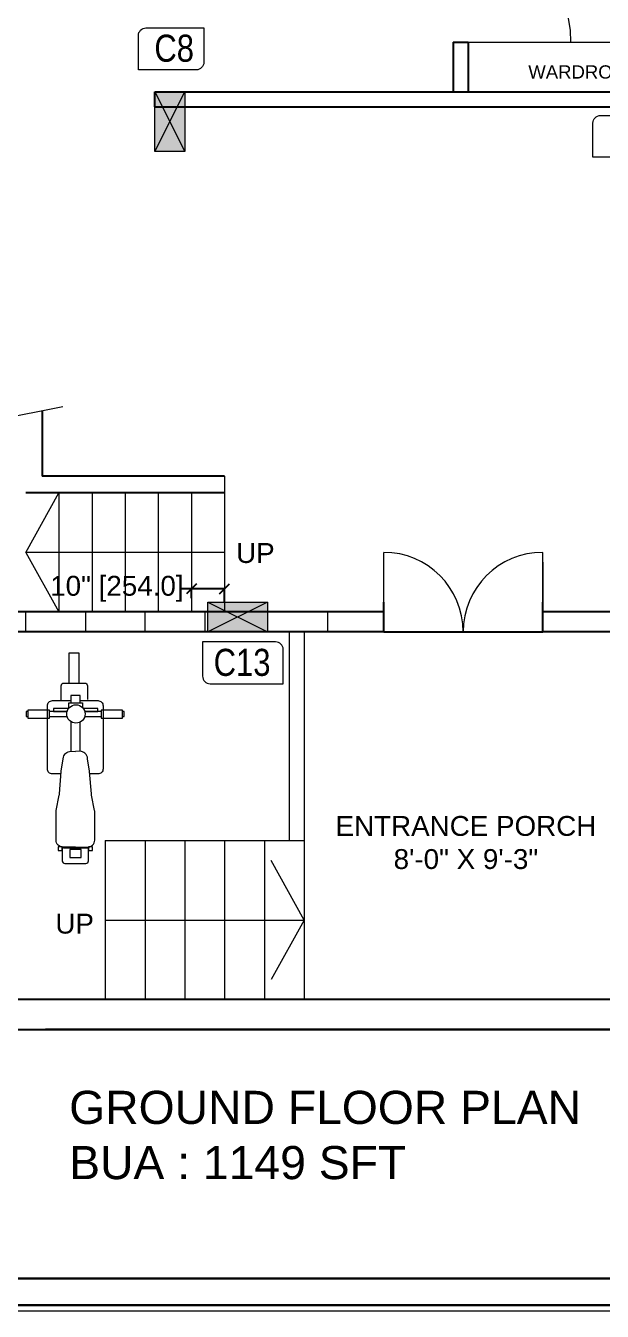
# Model space of a CAD drawing. Header units: inches. Extents: x -9010 to 68966, y 35237 to 36644.
# Drawn here: x -7425.9 to -7252, y 35239.5 to 35627.6 of the extents above; entities that cross this region are included whole.
import ezdxf

# ---------------------------------------------------------------- set-up
doc = ezdxf.new("R2010")
doc.units = ezdxf.units.IN
for name, color, linetype, lineweight in [('0Y-DIM', 54, 'Continuous', 25), ('0Y-ELEVATION', 166, 'Continuous', 15), ('0Y-TEXT', 96, 'Continuous', 5), ('0Y-WALLS', 23, 'Continuous', 25), ('0Y-WINDOWS', 140, 'Continuous', 13), ('CE-TEXT', 7, 'Continuous', 0), ('COL NO', 7, 'Continuous', 0), ('Column', 240, 'Continuous', 9), ('COLUMN HATCH', 252, 'Continuous', 5), ('WALL', 6, 'Continuous', 20), ('Wall2', 7, 'Continuous', 30)]:
    doc.layers.add(name, color=color, linetype=linetype, lineweight=lineweight)
doc.layers.add('0Y-FURNITURE', color=7, linetype='Continuous', lineweight=9, true_color=0x454545)
doc.layers.add('DIEN HOA', color=111, linetype='Continuous')
doc.styles.add('ARIAL', font='arial.ttf')
doc.styles.get("Standard").update_dxf_attribs({"font": 'arial.ttf'})
doc.styles.add('stylus bt', font='swissck.ttf')
doc.dimstyles.get("Standard").update_dxf_attribs({"dimtxt": 6, "dimasz": 3, "dimexe": 0.18, "dimexo": 0.0625, "dimgap": 0.09, "dimtad": 0, "dimdec": 0, "dimzin": 0, "dimdsep": 46, "dimlunit": 4, "dimtxsty": 'Standard', "dimblk": 'OBLIQUE', "dimcen": 0.09, "dimclrt": 256, "dimadec": 0, "dimazin": 0, "dimtfac": 1, "dimtdec": 0, "dimtofl": 0, "dimtmove": 0, "dimatfit": 3, "dimfxl": 1, "dimtolj": 1, "dimtzin": 0, "dimarcsym": 0})

# ---------------------------------------------------------------- blocks, each defined once
blk = doc.blocks.new('A$C5FC432A2')
at = {"layer": '0Y-FURNITURE'}
for points in [[(2005, 1028), (2118, 1028), (2118, 1327), (2005, 1327)], [(181, 854), (228, 854), (228, 909), (181, 909)], [(195, 751), (82, 751), (82, 593), (195, 593)], [(226, 500), (209, 500), (209, 838), (226, 838)], [(2492, 619), (2904, 619), (2904, 761), (2492, 761)], [(181, 438), (228, 438), (228, 493), (181, 493)], [(2005, 24), (2118, 24), (2118, 315), (2005, 315)]]:
    blk.add_lwpolyline(points, close=True, dxfattribs=at)
for points in [[(2098, 1327), (2098, 1353), (2031, 1353), (2031, 1327)], [(2031, 1028), (2031, 787)], [(2098, 788), (2098, 1028)], [(2140, 767), (2140, 976), (2099, 976), (2099, 787)], [(1960, 737), (1549, 737)], [(2144, 761), (2217, 761), (2217, 573)], [(2217, 605), (2319, 605), (2319, 737), (2217, 737)], [(1549, 605), (1953, 605)], [(2031, 543), (2031, 315)], [(2098, 315), (2098, 543)], [(2099, 363), (2140, 363), (2140, 564)], [(2099, 543), (2099, 363)], [(2217, 573), (2151, 573)], [(2031, 0), (2098, 0), (2098, 24)], [(2031, 24), (2031, 0)]]:
    blk.add_lwpolyline(points, dxfattribs=at)
for points in [[(225, 672), (225, 841, -0.414214), (323, 939), (711, 939, -0.049417), (731, 937), (944, 894, 0.041065), (960, 893), (1270, 868, 0.008335), (1274, 868), (1447, 839, -0.206421), (1518, 809), (1523, 804, -0.191425), (1549, 737), (1546, 672, -0.19685)], [(1236, 871), (1236, 989, -0.414214), (1306, 1059), (2179, 1059, -0.414214), (2249, 989), (2249, 737, -0.520309)], [(232, 853), (37, 853, 0.414214), (0, 816), (0, 528, 0.414214), (37, 491)], [(2260, 868), (2455, 868, -0.414214), (2492, 832), (2492, 543, -0.414214), (2455, 506)], [(225, 672), (225, 503, 0.414214), (323, 405), (711, 405, 0.049417), (731, 407), (944, 450, -0.041065), (960, 452), (1270, 477, -0.008335), (1274, 477), (1447, 505, 0.206421), (1518, 536), (1523, 541, 0.191425), (1549, 608), (1546, 672, 0.19685)], [(2249, 605), (2249, 360, -0.414214), (2179, 290)], [(37, 491), (229, 491, 0.414214)], [(2179, 290), (1306, 290, -0.414214), (1236, 360), (1236, 474, -0.526191)], [(2455, 506), (2264, 506, -0.414214)]]:
    blk.add_lwpolyline(points, format="xyb", dxfattribs=at)
blk.add_circle((2065, 665), 127, dxfattribs=at)
blk = doc.blocks.new('dsda')
at = {"layer": 'COLUMN HATCH', "true_color": 0xb3b3b3, "transparency": 33554549}
h = blk.add_hatch(color=253, dxfattribs=at)
h.dxf.hatch_style = 1
h.paths.add_polyline_path([(82546.37, -2802.43), (82528.37, -2802.43), (82537.37, -2806.93)])
h.paths.add_polyline_path([(82528.37, -2802.43), (82528.37, -2811.43), (82537.37, -2806.93)])
h.paths.add_polyline_path([(82537.37, -2806.93), (82528.37, -2811.43), (82546.37, -2811.43)])
h.paths.add_polyline_path([(82546.37, -2802.43), (82537.37, -2806.93), (82546.37, -2811.43)])
at = {"layer": 'Column'}
for p, q in [((82528.37, -2802.43), (82546.37, -2811.43)), ((82546.37, -2802.43), (82528.37, -2811.43))]:
    blk.add_line(p, q, dxfattribs=at)
blk.add_lwpolyline([(82528.37, -2802.43), (82546.37, -2802.43), (82546.37, -2811.43), (82528.37, -2811.43)], close=True, dxfattribs=at)
blk = doc.blocks.new('a')
at = {"layer": '0Y-ELEVATION'}
blk.add_lwpolyline([(-10933.509, 35843.268), (-10933.509, 35777.188), (-11026.965, 35777.188), (-11026.965, 35843.268)], close=True, dxfattribs=at)
at = {"layer": '0Y-FURNITURE'}
blk.add_lwpolyline([(-11026.965, 35843.268), (-10933.509, 35843.268), (-10933.509, 35776.999), (-11026.965, 35776.999)], close=True, dxfattribs=at)
at = {"layer": '0Y-WALLS', "lineweight": 30}
blk.add_lwpolyline([(-10934.348, 35842.429), (-10934.348, 35778.027), (-11026.126, 35778.027), (-11026.126, 35842.429)], close=True, dxfattribs=at)
at = {"layer": 'Wall2'}
blk.add_lwpolyline([(-11026.965, 35843.268), (-10933.509, 35843.268), (-10933.509, 35777.188), (-11026.965, 35777.188), (-11026.965, 35843.268)], dxfattribs=at)
blk = doc.blocks.new('_Oblique')
at = {"color": 0, "linetype": 'ByBlock', "lineweight": -2}
blk.add_line((-0.5, -0.5), (0.5, 0.5), dxfattribs=at)
blk = doc.blocks.new('*D83')
at = {"color": 0, "lineweight": -2, "transparency": 16777216}
for p, q in [((-7375.94, 35457.58), (-7378.94, 35457.58)), ((-7375.94, 35454.75), (-7375.94, 35457.76)), ((-7365.94, 35457.58), (-7375.94, 35457.58)), ((-7365.94, 35453.64), (-7365.94, 35457.76))]:
    blk.add_line(p, q, dxfattribs=at)
at = {"layer": 'Defpoints', "color": 0, "transparency": 16777216}
for p in [(-7375.94, 35457.58), (-7375.94, 35454.69), (-7365.94, 35453.58)]:
    blk.add_point(p, dxfattribs=at)
at = {"color": 0, "lineweight": -2, "transparency": 16777216, "xscale": 3, "yscale": 3, "zscale": 3, "rotation": 180}
blk.add_blockref('_Oblique', (-7375.94, 35457.58), dxfattribs=at)
at = {"color": 0, "lineweight": -2, "transparency": 16777216, "xscale": 3, "yscale": 3, "zscale": 3}
blk.add_blockref('_Oblique', (-7365.94, 35457.58), dxfattribs=at)
at = {"transparency": 16777216, "insert": (-7398.44, 35457.58), "char_height": 6, "attachment_point": 5}
blk.add_mtext('\\A1;10" [254.0]', dxfattribs=at)

msp = doc.modelspace()

# ---------------------------------------------------------------- linework, layer by layer
msp.add_line((-7317.94, 35444.58), (-7269.94, 35444.58))
at = {"layer": '0Y-DIM'}
msp.add_line((-7037.68, 35324.57), (-7419.95, 35324.57), dxfattribs=at)
msp.add_lwpolyline([(-7099.7, 35763.58), (-7048.7, 35763.58), (-7048.71, 35333.58), (-7451.01, 35333.58), (-7451.01, 35324.58), (-7039.71, 35324.58), (-7039.7, 35772.58), (-7099.7, 35772.58)], dxfattribs=at)
at = {"layer": '0Y-ELEVATION'}
for p, q in [((-7365.94, 35491.58), (-7365.94, 35450.58)), ((-7415.94, 35486.58), (-7415.94, 35450.58)), ((-7405.94, 35486.58), (-7405.94, 35450.58)), ((-7395.94, 35486.58), (-7395.94, 35450.58)), ((-7385.94, 35486.58), (-7385.94, 35450.58)), ((-7375.94, 35486.58), (-7375.94, 35450.58)), ((-7346.44, 35444.58), (-7346.44, 35381.58)), ((-7341.94, 35444.58), (-7341.94, 35333.58)), ((-7401.94, 35381.58), (-7401.94, 35333.58)), ((-7401.94, 35381.58), (-7341.94, 35381.58)), ((-7389.94, 35381.58), (-7389.94, 35333.58)), ((-7377.94, 35381.58), (-7377.94, 35333.58)), ((-7365.94, 35381.58), (-7365.94, 35333.58)), ((-7353.94, 35381.58), (-7353.94, 35333.58)), ((-7401.94, 35333.58), (-7209.94, 35333.58))]:
    msp.add_line(p, q, dxfattribs=at)
at = {"layer": '0Y-FURNITURE', "color": 8}
for p, q in [((-7292.44, 35622.58), (-7195.44, 35622.58)), ((-7269.94, 35465.58), (-7269.94, 35453.58))]:
    msp.add_line(p, q, dxfattribs=at)
at = {"layer": '0Y-TEXT'}
for p, q in [((-7414.76, 35512.54), (-7436.65, 35508.2)), ((-7425.94, 35468.58), (-7415.94, 35486.58)), ((-7365.94, 35468.58), (-7425.94, 35468.58)), ((-7425.94, 35468.58), (-7415.94, 35450.58)), ((-7341.94, 35357.58), (-7351.94, 35375.58)), ((-7401.94, 35357.58), (-7341.94, 35357.58)), ((-7341.94, 35357.58), (-7351.94, 35339.58))]:
    msp.add_line(p, q, dxfattribs=at)
at = {"layer": '0Y-WALLS'}
for p, q in [((-7296.94, 35622.58), (-7292.44, 35622.58)), ((-7296.94, 35622.58), (-7296.94, 35607.58)), ((-7292.44, 35622.58), (-7292.44, 35607.58)), ((-7386.94, 35607.58), (-7105.44, 35607.58)), ((-7386.94, 35603.08), (-7105.44, 35603.08)), ((-7420.94, 35511.32), (-7420.94, 35491.58)), ((-7365.94, 35491.58), (-7420.94, 35491.58)), ((-7365.94, 35486.58), (-7425.94, 35486.58)), ((-7317.94, 35450.58), (-7461.94, 35450.58)), ((-7105.44, 35450.58), (-7269.94, 35450.58)), ((-7317.94, 35444.58), (-7546.39, 35444.58)), ((-7099.57, 35444.58), (-7269.94, 35444.58))]:
    msp.add_line(p, q, dxfattribs=at)
at = {"layer": '0Y-WALLS', "color": 8}
for p, q in [((-7386.94, 35603.08), (-7386.94, 35607.58)), ((-7317.94, 35444.58), (-7317.94, 35453.58)), ((-7269.94, 35444.58), (-7269.94, 35453.58))]:
    msp.add_line(p, q, dxfattribs=at)
at = {"layer": '0Y-WINDOWS'}
for p, q in [((-7317.94, 35444.58), (-7317.94, 35468.58)), ((-7269.94, 35444.58), (-7269.94, 35468.58))]:
    msp.add_line(p, q, dxfattribs=at)
msp.add_lwpolyline([(-7425.94, 35444.58), (-7425.94, 35450.58), (-7407.94, 35450.58), (-7407.94, 35444.58)], close=True, dxfattribs=at)
for points in [[(-7377.95, 35444.58), (-7389.94, 35444.58), (-7389.94, 35450.58), (-7371.94, 35450.58), (-7371.94, 35444.58), (-7377.95, 35444.58)], [(-7340.95, 35444.58), (-7352.94, 35444.58), (-7352.94, 35450.58), (-7334.94, 35450.58), (-7334.94, 35444.58), (-7340.95, 35444.58)]]:
    msp.add_lwpolyline(points, dxfattribs=at)
for centre, radius, start, end in [((-7296.94, 35622.58), 35.5, 0, 90), ((-7317.94, 35444.58), 24, 0, 90), ((-7269.94, 35444.58), 24, 90, 180)]:
    msp.add_arc(centre, radius, start, end, dxfattribs=at)
at = {"layer": 'COL NO'}
for points in [[(-7389.66, 35626.89), (-7372.21, 35626.89), (-7372.21, 35616.55, -0.414214), (-7374.5, 35614.26), (-7391.95, 35614.26), (-7391.95, 35624.6, -0.414214)], [(-7252.52, 35600.47), (-7235.07, 35600.47), (-7235.07, 35590.13, -0.414214), (-7237.35, 35587.84), (-7254.8, 35587.84), (-7254.8, 35598.18, -0.414214)], [(-7350.56, 35441.55), (-7372.59, 35441.55), (-7372.59, 35431.21, 0.414214), (-7370.3, 35428.92), (-7348.27, 35428.92), (-7348.27, 35439.26, 0.414214)]]:
    msp.add_lwpolyline(points, format="xyb", close=True, dxfattribs=at)

# ---------------------------------------------------------------- block references
at = {"xscale": 9.627293695658484, "yscale": 9.627293695658484, "zscale": 9.627293695658484, "rotation": 359.9995044211946}
msp.add_blockref('a', (98426.65, -309197.13), dxfattribs=at)
at = {"layer": 'DIEN HOA', "xscale": 0.02185291031434234, "yscale": 0.02185291031434234, "zscale": 0.02185291031434234, "rotation": 89.99950442119453}
msp.add_blockref('A$C5FC432A2', (-7396.27, 35374.66), dxfattribs=at)
at = {"layer": 'WALL'}
for p, rotation in [((-10190.09, -46938.77), 89.99950442119447), ((-89899.3, 38256.72), 359.9995044211944)]:
    msp.add_blockref('dsda', p, dxfattribs=dict(at, rotation=rotation))

# ---------------------------------------------------------------- texts
at = {"layer": '0Y-TEXT', "color": 8, "insert": (-7235.03, 35611.56), "char_height": 4, "attachment_point": 9}
msp.add_mtext_dynamic_manual_height_columns('\\pxqc;WARDROBE', width=45.648, gutter_width=12.5, heights=[0], dxfattribs=at)
at = {"layer": '0Y-TEXT', "char_height": 6}
for s, width, insert, attachment_point in [('\\pxqc;UP', 19.2156, (-7347.04, 35465.3), 9), ('\\pxqc;ENTRANCE PORCH\\P8\'-0" X 9\'-3"', 91.5239, (-7338.89, 35388.99), 1), ('\\pxqc;UP', 19.2156, (-7420.79, 35359.49), 1)]:
    msp.add_mtext_dynamic_manual_height_columns(s, width=width, gutter_width=12.5, heights=[0], dxfattribs=dict(at, insert=insert, attachment_point=attachment_point))
at = {"layer": '0Y-TEXT', "insert": (-7412.84, 35306.02), "char_height": 10, "width": 204.7256, "attachment_point": 1, "style": 'ARIAL'}
msp.add_mtext('GROUND FLOOR PLAN\\PBUA : 1149 SFT', dxfattribs=at)
at = {"layer": 'CE-TEXT', "ltscale": 0.3, "style": 'stylus bt'}
for s, p in [('C8', (-7387.13, 35616.71)), ('C13', (-7369.24, 35431.29))]:
    msp.add_text(s, height=8.165, rotation=359.9995, dxfattribs=at).set_placement(p)

# ---------------------------------------------------------------- dimensions: what is measured, and where the dimension line sits
dim = msp.add_linear_dim(base=(-7375.94, 35457.58), p1=(-7365.94, 35453.58), p2=(-7375.94, 35454.69), dimstyle='Standard')
dim.commit()
dim.dimension.update_dxf_attribs({"geometry": '*D83', "text_midpoint": (-7398.44, 35457.58)})

doc.saveas('drawing.dxf')
